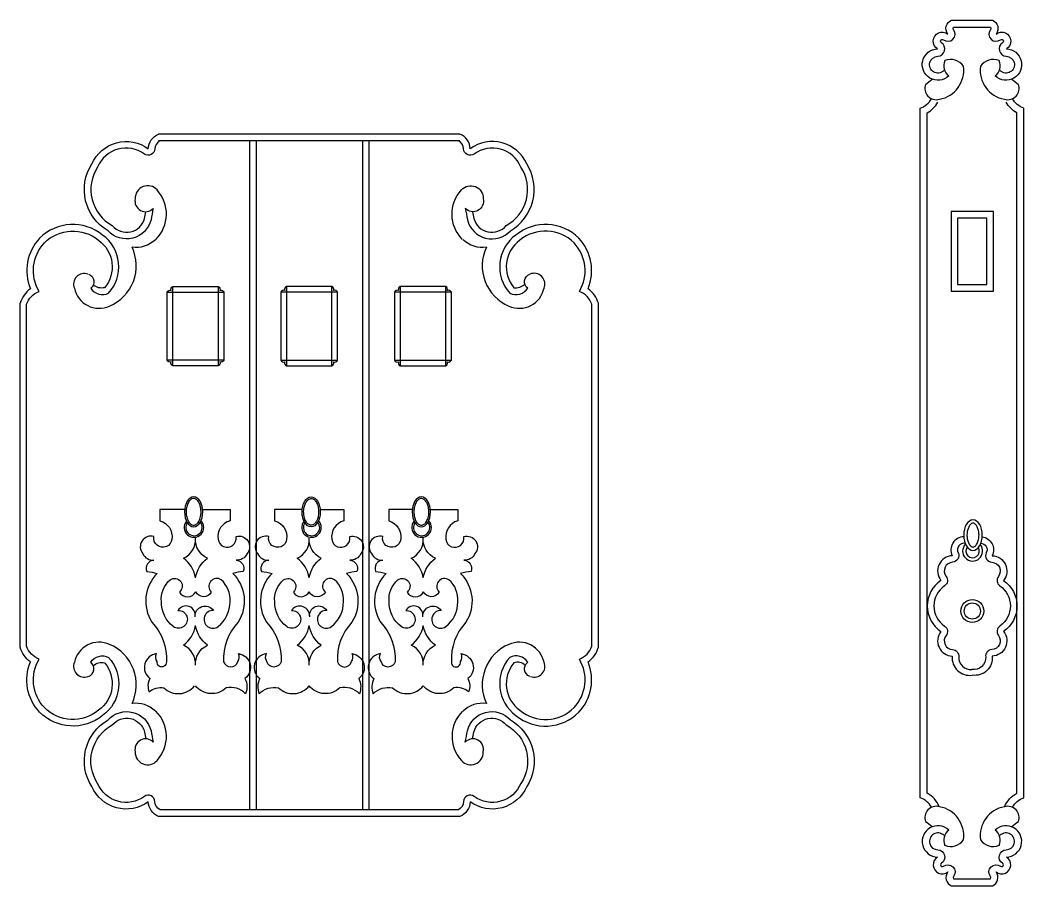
# Model space of a CAD drawing. Header units: millimetres. Extents: x -159346 to -157016, y -80163 to -78851.
# Drawn here: x -158431.6 to -158126.3, y -79416.8 to -79153.6 of the extents above; entities that cross this region are included whole.
import ezdxf

# ---------------------------------------------------------------- set-up
doc = ezdxf.new("R2010")
doc.units = ezdxf.units.MM
doc.header["$LTSCALE"] = 2
doc.header["$MEASUREMENT"] = 0
doc.layers.add('3', color=3, linetype='CONTINUOUS')
doc.layers.add('4', color=4, linetype='CONTINUOUS')

msp = doc.modelspace()

# ---------------------------------------------------------------- linework, layer by layer
at = {"layer": '3', "color": 0}
for p, q in [((-158361.75, -79393.7), (-158361.75, -79190.25)), ((-158359.75, -79393.7), (-158359.75, -79190.25)), ((-158327.41, -79393.7), (-158327.41, -79190.25)), ((-158325.41, -79393.7), (-158325.41, -79190.25)), ((-158386.9, -79236.28), (-158369.61, -79236.28)), ((-158385.17, -79258.75), (-158385.17, -79234.55)), ((-158371.34, -79234.55), (-158371.34, -79258.75)), ((-158335.04, -79236.28), (-158352.33, -79236.28)), ((-158350.6, -79234.55), (-158350.6, -79258.75)), ((-158336.77, -79258.75), (-158336.77, -79234.55)), ((-158300.47, -79236.28), (-158317.75, -79236.28)), ((-158316.02, -79234.55), (-158316.02, -79258.75)), ((-158302.19, -79258.75), (-158302.19, -79234.55)), ((-158369.61, -79257.02), (-158386.9, -79257.02)), ((-158352.33, -79257.02), (-158335.04, -79257.02)), ((-158317.75, -79257.02), (-158300.47, -79257.02))]:
    msp.add_line(p, q, dxfattribs=at)
for points in [[(-158150.72, -79168.97, -1.461952), (-158152.56, -79164.55, 0.74964), (-158151.46, -79160.47, -1.057616), (-158150.83, -79159.56, 0.876721), (-158147.73, -79156.49, -0.34361), (-158147.73, -79155.77), (-158136.56, -79155.77, -0.34361), (-158136.56, -79156.49, 0.876721), (-158133.46, -79159.56, -1.057616), (-158132.83, -79160.47, 0.74964), (-158131.73, -79164.55, -1.461952), (-158133.57, -79168.97, -1.461952)], [(-158152.08, -79392.76, 0.163019), (-158155.74, -79388.63), (-158155.74, -79181.79, 0.133176), (-158152.53, -79178.56, 0.133176)], [(-158132.21, -79392.76, -0.163019), (-158128.55, -79388.63), (-158128.55, -79181.79, -0.133176), (-158131.76, -79178.56, -0.133176)], [(-158294, -79211.84, -0.003523), (-158293.61, -79213.89, 0.615418), (-158283.8, -79216.04, 0.439799), (-158279.33, -79198.25, 0.484589), (-158293.56, -79194.3, -0.602988), (-158296.74, -79192.75, 0.270527), (-158298.31, -79190.25), (-158389.06, -79190.25, 0.270527), (-158390.63, -79192.75, -0.602988), (-158393.81, -79194.3, 0.484589), (-158408.04, -79198.25, 0.439799), (-158403.57, -79216.04, 0.615418), (-158393.75, -79213.89, -0.003523), (-158393.37, -79211.84)], [(-158409.33, -79349.88, -0.251767), (-158405.9, -79349.01, -0.43407), (-158407.73, -79363.43, -0.385886), (-158424.24, -79362.64, -0.332698), (-158425.84, -79347.88, -0.221044), (-158429.62, -79343.96), (-158429.62, -79240, -0.221044), (-158425.84, -79236.07, -0.332698), (-158424.24, -79221.31, -0.385886), (-158407.73, -79220.52, -0.43407), (-158405.9, -79234.94, -0.248059), (-158409.34, -79234.09)], [(-158278.03, -79349.86, 0.329749), (-158281.47, -79349.01, 0.43407), (-158279.64, -79363.43, 0.385886), (-158263.13, -79362.64, 0.332698), (-158261.53, -79347.88, 0.221044), (-158257.75, -79343.96), (-158257.75, -79240, 0.221044), (-158261.53, -79236.07, 0.332698), (-158263.13, -79221.31, 0.385886), (-158279.64, -79220.52, 0.43407), (-158281.47, -79234.94, 0.206151), (-158278.11, -79233.88, 0.206151)], [(-158144.21, -79312.69, 0.61729), (-158146.35, -79315.54, -0.54164), (-158148.05, -79318.43, 0.607691), (-158150.02, -79322.71, -0.43353), (-158150.48, -79325.6, 0.530634), (-158150.48, -79337.83, -0.43353), (-158150.02, -79340.72, 0.607691), (-158148.05, -79345, -0.42942), (-158146.15, -79347.2, 0.455749), (-158142.18, -79351.01, 0.489573)], [(-158139.53, -79312.66, -0.550329), (-158137.78, -79315.54, 0.54164), (-158136.09, -79318.43, -0.607691), (-158134.11, -79322.71, 0.42991), (-158133.68, -79325.58, -0.522838), (-158133.68, -79337.85, 0.42991), (-158134.11, -79340.72, -0.607691), (-158136.09, -79345, 0.430585), (-158137.98, -79347.2, -0.476147), (-158142.18, -79351.01, -0.492014)], [(-158294, -79372.11, 0.003523), (-158293.61, -79370.06, -0.615418), (-158283.8, -79367.91, -0.439799), (-158279.33, -79385.7, -0.484589), (-158293.56, -79389.65, 0.602988), (-158296.74, -79391.2, -0.270527), (-158298.31, -79393.7), (-158389.06, -79393.7, -0.270527), (-158390.63, -79391.2, 0.602988), (-158393.81, -79389.65, -0.484589), (-158408.04, -79385.7, -0.439799), (-158403.57, -79367.91, -0.615418), (-158393.75, -79370.06, 0.003523), (-158393.37, -79372.11)], [(-158150.72, -79401.44, 1.461952), (-158152.56, -79405.87, -0.74964), (-158151.46, -79409.95, 1.057616), (-158150.83, -79410.86, -0.876721), (-158147.73, -79413.93, 0.34361), (-158147.73, -79414.64), (-158136.56, -79414.64, 0.34361), (-158136.56, -79413.93, -0.876721), (-158133.46, -79410.86, 1.057616), (-158132.83, -79409.95, -0.74964), (-158131.73, -79405.87, 1.461952), (-158133.57, -79401.44, 1.461952)]]:
    msp.add_lwpolyline(points, format="xyb", dxfattribs=at)
msp.add_lwpolyline([(-158146.5, -79233.95), (-158137.63, -79233.95), (-158137.63, -79213.78), (-158146.5, -79213.78)], close=True, dxfattribs=at)
msp.add_circle((-158142.04, -79333.26), 2.47, dxfattribs=at)
for centre, radius, start, end in [((-158378.74, -79307.86), 2.49, 144.176, 40.5887), ((-158342.99, -79307.87), 2.49, 144.176, 40.5887), ((-158309.52, -79307.87), 2.49, 143.2207, 39.623), ((-158141.95, -79315.03), 2.04, 143.3824, 31.3413)]:
    msp.add_arc(centre, radius, start, end, dxfattribs=at)
for points, knots in [([(-158378.85, -79299.05), (-158378.64, -79299.05), (-158378.42, -79299.1), (-158377.98, -79299.35), (-158377.76, -79299.54), (-158377.35, -79300.06), (-158377.16, -79300.38), (-158376.85, -79301.13), (-158376.74, -79301.55), (-158376.56, -79302.65), (-158376.54, -79303.34), (-158376.72, -79304.66), (-158376.9, -79305.27), (-158377.35, -79306.17), (-158377.59, -79306.49), (-158378.09, -79306.95), (-158378.35, -79307.08), (-158378.85, -79307.19), (-158379.1, -79307.16), (-158379.6, -79306.95), (-158379.86, -79306.76), (-158380.35, -79306.18), (-158380.56, -79305.81), (-158380.91, -79304.93), (-158381.03, -79304.42), (-158381.15, -79303.38), (-158381.15, -79302.83), (-158381.03, -79301.79), (-158380.91, -79301.28), (-158380.57, -79300.4), (-158380.35, -79300.03), (-158379.87, -79299.45), (-158379.61, -79299.26), (-158379.18, -79299.08), (-158379.02, -79299.05), (-158378.85, -79299.05)], [0, 0, 0, 0, 0.326816, 0.326816, 0.653632, 0.653632, 0.980448, 0.980448, 1.307265, 1.307265, 1.783574, 1.783574, 2.259883, 2.259883, 2.637112, 2.637112, 3.01434, 3.01434, 3.391569, 3.391569, 3.768797, 3.768797, 4.146026, 4.146026, 4.523254, 4.523254, 4.900483, 4.900483, 5.277711, 5.277711, 5.65494, 5.65494, 6.032168, 6.032168, 6.283185, 6.283185, 6.283185, 6.283185]), ([(-158343.1, -79299.05), (-158343.32, -79299.05), (-158343.53, -79299.11), (-158343.97, -79299.35), (-158344.2, -79299.54), (-158344.61, -79300.06), (-158344.8, -79300.39), (-158345.1, -79301.14), (-158345.22, -79301.56), (-158345.4, -79302.65), (-158345.41, -79303.35), (-158345.24, -79304.66), (-158345.05, -79305.28), (-158344.6, -79306.17), (-158344.36, -79306.5), (-158343.86, -79306.95), (-158343.6, -79307.09), (-158343.1, -79307.19), (-158342.86, -79307.17), (-158342.35, -79306.95), (-158342.09, -79306.76), (-158341.61, -79306.19), (-158341.39, -79305.81), (-158341.05, -79304.93), (-158340.93, -79304.43), (-158340.81, -79303.38), (-158340.81, -79302.84), (-158340.93, -79301.79), (-158341.05, -79301.29), (-158341.39, -79300.41), (-158341.61, -79300.03), (-158342.09, -79299.46), (-158342.35, -79299.26), (-158342.77, -79299.08), (-158342.94, -79299.05), (-158343.1, -79299.05)], [0, 0, 0, 0, 0.326816, 0.326816, 0.653632, 0.653632, 0.980448, 0.980448, 1.307265, 1.307265, 1.783574, 1.783574, 2.259883, 2.259883, 2.637112, 2.637112, 3.01434, 3.01434, 3.391569, 3.391569, 3.768797, 3.768797, 4.146026, 4.146026, 4.523254, 4.523254, 4.900483, 4.900483, 5.277711, 5.277711, 5.65494, 5.65494, 6.032168, 6.032168, 6.283185, 6.283185, 6.283185, 6.283185]), ([(-158309.59, -79299.05), (-158309.37, -79299.05), (-158309.16, -79299.11), (-158308.71, -79299.35), (-158308.49, -79299.54), (-158308.08, -79300.06), (-158307.89, -79300.39), (-158307.59, -79301.14), (-158307.47, -79301.56), (-158307.29, -79302.65), (-158307.28, -79303.35), (-158307.45, -79304.66), (-158307.64, -79305.28), (-158308.09, -79306.17), (-158308.33, -79306.5), (-158308.83, -79306.95), (-158309.09, -79307.09), (-158309.59, -79307.19), (-158309.83, -79307.17), (-158310.34, -79306.95), (-158310.6, -79306.76), (-158311.08, -79306.19), (-158311.3, -79305.81), (-158311.64, -79304.93), (-158311.76, -79304.43), (-158311.88, -79303.38), (-158311.88, -79302.84), (-158311.76, -79301.79), (-158311.64, -79301.29), (-158311.3, -79300.41), (-158311.08, -79300.03), (-158310.6, -79299.46), (-158310.34, -79299.26), (-158309.92, -79299.08), (-158309.75, -79299.05), (-158309.59, -79299.05)], [0, 0, 0, 0, 0.326816, 0.326816, 0.653632, 0.653632, 0.980448, 0.980448, 1.307265, 1.307265, 1.783574, 1.783574, 2.259883, 2.259883, 2.637112, 2.637112, 3.01434, 3.01434, 3.391569, 3.391569, 3.768797, 3.768797, 4.146026, 4.146026, 4.523254, 4.523254, 4.900483, 4.900483, 5.277711, 5.277711, 5.65494, 5.65494, 6.032168, 6.032168, 6.283185, 6.283185, 6.283185, 6.283185]), ([(-158141.84, -79306.53), (-158141.74, -79306.53), (-158141.65, -79306.55), (-158141.44, -79306.63), (-158141.32, -79306.7), (-158141.02, -79306.95), (-158140.83, -79307.17), (-158140.49, -79307.75), (-158140.34, -79308.11), (-158140.12, -79308.91), (-158140.05, -79309.34), (-158139.99, -79310.24), (-158140.01, -79310.7), (-158140.15, -79311.62), (-158140.28, -79312.08), (-158140.62, -79312.86), (-158140.83, -79313.17), (-158141.24, -79313.6), (-158141.44, -79313.72), (-158141.71, -79313.81), (-158141.81, -79313.82), (-158142, -79313.8), (-158142.11, -79313.77), (-158142.34, -79313.65), (-158142.47, -79313.56), (-158142.78, -79313.25), (-158142.96, -79313), (-158143.27, -79312.39), (-158143.4, -79312.03), (-158143.59, -79311.24), (-158143.65, -79310.81), (-158143.67, -79309.94), (-158143.64, -79309.51), (-158143.5, -79308.68), (-158143.39, -79308.29), (-158143.11, -79307.62), (-158142.95, -79307.33), (-158142.6, -79306.89), (-158142.42, -79306.74), (-158142.14, -79306.59), (-158142.04, -79306.55), (-158141.9, -79306.53), (-158141.87, -79306.53), (-158141.84, -79306.53)], [0, 0, 0, 0, 0.235208, 0.235208, 0.470416, 0.470416, 0.80561, 0.80561, 1.140804, 1.140804, 1.475999, 1.475999, 1.811193, 1.811193, 2.190695, 2.190695, 2.570198, 2.570198, 2.9497, 2.9497, 3.197293, 3.197293, 3.444886, 3.444886, 3.692479, 3.692479, 4.015455, 4.015455, 4.338431, 4.338431, 4.661407, 4.661407, 4.984383, 4.984383, 5.307359, 5.307359, 5.629821, 5.629821, 5.952284, 5.952284, 6.200588, 6.200588, 6.283185, 6.283185, 6.283185, 6.283185])]:
    msp.add_open_spline(points, degree=3, knots=knots, dxfattribs=at)
at = {"layer": '4', "color": 0}
msp.add_line((-158431.62, -79344.27), (-158431.62, -79239.68), dxfattribs=at)
for points in [[(-158149.2, -79170.56, -1.461952), (-158152.6, -79162.35, -1.057616), (-158149.49, -79157.82, -0.489562), (-158148.35, -79153.57), (-158135.94, -79153.57, -0.489562), (-158134.8, -79157.82, -1.057616), (-158131.69, -79162.35, -1.461952), (-158135.09, -79170.56)], [(-158154.44, -79392.94, 0.181), (-158157.94, -79390.03), (-158157.94, -79180.38, 0.181), (-158154.44, -79177.47)], [(-158129.85, -79392.94, -0.181), (-158126.35, -79390.03), (-158126.35, -79180.38, -0.181), (-158129.85, -79177.47)], [(-158390.31, -79220.25, 0.403713), (-158389.98, -79205.23, 0.711492), (-158396.59, -79207.87, 0.766202), (-158391.14, -79210.84, 0.006037), (-158391.8, -79214.31, -0.600608), (-158404.85, -79217.61, -0.428201), (-158409.81, -79197.31, -0.479528), (-158392.62, -79192.69, -0.300847), (-158389.48, -79188.25)], [(-158297.06, -79220.25, -0.403713), (-158297.39, -79205.23, -0.711492), (-158290.78, -79207.87, -0.766202), (-158296.23, -79210.84, -0.006037), (-158295.57, -79214.31, 0.600608), (-158282.52, -79217.61, 0.428201), (-158277.56, -79197.31, 0.479528), (-158294.74, -79192.69, 0.300847), (-158297.88, -79188.25)], [(-158410.8, -79230.82, -0.605049), (-158410.14, -79235.11, 0.385706), (-158404.69, -79236.6, 0.444973), (-158406.51, -79218.93, 0.385347), (-158425.67, -79219.92, 0.29411), (-158428.48, -79235.25, 0.164861), (-158431.62, -79239.68)], [(-158276.57, -79353.13, -0.605049), (-158277.23, -79348.84, 0.385706), (-158282.68, -79347.35, 0.444973), (-158280.86, -79365.02, 0.385347), (-158261.69, -79364.03, 0.29411), (-158258.89, -79348.7, 0.164861), (-158255.75, -79344.27), (-158255.75, -79239.68, 0.164861), (-158258.89, -79235.25, 0.29411), (-158261.69, -79219.92, 0.385347), (-158280.86, -79218.93, 0.444973), (-158282.68, -79236.6, 0.385706), (-158277.23, -79235.11, -0.605049), (-158276.57, -79230.82)], [(-158381.59, -79302.41), (-158389.1, -79302.41), (-158389.1, -79305.81, -0.382489), (-158385.47, -79311.39, -1.054412), (-158390.91, -79310.61, 0.739765), (-158394.31, -79315.81, 0.30406), (-158390.91, -79317.81, 0.516637), (-158393.11, -79321.21, -0.03837), (-158389.91, -79321.81, 0.350674), (-158391.56, -79336.67, -0.205939), (-158387.14, -79348.7, -1.15938), (-158389.92, -79348.61, -0.277263), (-158390.12, -79346.21, 0.67301), (-158392.13, -79353.81, 0.246037), (-158392.33, -79357.81, -0.209025), (-158387.9, -79356.58, 0.450939), (-158378.59, -79355.96)], [(-158376.16, -79302.41), (-158367.75, -79302.41), (-158367.75, -79305.81, 0.382489), (-158371.39, -79311.39, 1.054412), (-158365.95, -79310.61, -0.739765), (-158362.55, -79315.81, -0.30406), (-158365.95, -79317.81, -0.516637), (-158363.75, -79321.21, 0.03837), (-158366.95, -79321.81, -0.350674), (-158365.29, -79336.67, 0.205939), (-158369.71, -79348.7, 0.751825), (-158365.42, -79348.61, 0.277263), (-158365.22, -79346.21, -0.67301), (-158363.22, -79353.81, -0.215888), (-158363.02, -79358.41, 0.248684), (-158368.95, -79356.58, -0.450939), (-158378.27, -79355.96)], [(-158345.84, -79302.42), (-158354.2, -79302.42), (-158354.2, -79305.82, -0.382489), (-158350.56, -79311.4, -1.054412), (-158356, -79310.62, 0.739765), (-158359.4, -79315.81, 0.30406), (-158356, -79317.82, 0.516637), (-158358.21, -79321.22, -0.03837), (-158355, -79321.82, 0.350674), (-158356.66, -79336.68, -0.205939), (-158352.24, -79348.71, -0.751825), (-158356.53, -79348.62, -0.277263), (-158356.73, -79346.22, 0.67301), (-158358.73, -79353.82, 0.215888), (-158358.93, -79358.42, -0.248684), (-158353, -79356.58, 0.450939), (-158343.69, -79355.96)], [(-158340.36, -79302.42), (-158333.17, -79302.42), (-158333.17, -79305.82, 0.382489), (-158336.81, -79311.4, 1.054412), (-158331.37, -79310.62, -0.739765), (-158327.97, -79315.81, -0.30406), (-158331.37, -79317.82, -0.516637), (-158329.17, -79321.22, 0.03837), (-158332.37, -79321.82, -0.350674), (-158330.71, -79336.68, 0.205939), (-158335.13, -79348.71, 0.751825), (-158330.84, -79348.62, 0.277263), (-158330.64, -79346.22, -0.67301), (-158328.64, -79353.82, -0.215888), (-158328.44, -79358.42, 0.248684), (-158334.37, -79356.58, -0.450939), (-158343.69, -79355.96)], [(-158312.33, -79302.42), (-158319.52, -79302.42), (-158319.52, -79305.82, -0.382489), (-158315.88, -79311.4, -1.054412), (-158321.32, -79310.62, 0.739765), (-158324.72, -79315.81, 0.30406), (-158321.32, -79317.82, 0.516637), (-158323.52, -79321.22, -0.03837), (-158320.32, -79321.82, 0.350674), (-158321.98, -79336.68, -0.205939), (-158317.56, -79348.71, -0.751825), (-158321.85, -79348.62, -0.277263), (-158322.05, -79346.22, 0.67301), (-158324.05, -79353.82, 0.215888), (-158324.25, -79358.42, -0.248684), (-158318.32, -79356.58, 0.450939), (-158309, -79355.96)], [(-158306.85, -79302.42), (-158298.49, -79302.42), (-158298.49, -79305.82, 0.382489), (-158302.12, -79311.4, 1.054412), (-158296.68, -79310.62, -0.739765), (-158293.28, -79315.81, -0.30406), (-158296.68, -79317.82, -0.516637), (-158294.48, -79321.22, 0.03837), (-158297.68, -79321.82, -0.350674), (-158296.03, -79336.68, 0.205939), (-158300.45, -79348.71, 1.15938), (-158297.67, -79348.62, 0.277263), (-158297.47, -79346.22, -0.67301), (-158295.46, -79353.82, -0.246037), (-158295.26, -79357.82, 0.209025), (-158299.69, -79356.58, -0.450939), (-158309, -79355.96)], [(-158378.27, -79323.2, 0.198631), (-158381.94, -79317.22, 0.314944), (-158378.27, -79311.1)], [(-158378.27, -79323.2, -0.198631), (-158374.6, -79317.22, -0.314944), (-158378.27, -79311.1)], [(-158343.69, -79323.21, 0.198631), (-158347.36, -79317.22, 0.314944), (-158343.69, -79311.11)], [(-158343.69, -79323.21, -0.198631), (-158340.02, -79317.22, -0.314944), (-158343.69, -79311.11)], [(-158309, -79323.21, 0.198631), (-158312.67, -79317.22, 0.314944), (-158309, -79311.11)], [(-158309, -79323.21, -0.198631), (-158305.33, -79317.22, -0.314944), (-158309, -79311.11)], [(-158144.65, -79310.66, 0.550329), (-158148.14, -79316.43, 0.607691), (-158151.6, -79323.94, 0.530634), (-158151.6, -79339.49, 0.607691), (-158148.14, -79347, 0.489573), (-158142.07, -79352.76)], [(-158139.03, -79310.7, -0.513399), (-158135.99, -79316.43, -0.607691), (-158132.53, -79323.94, -0.522838), (-158132.53, -79339.49, -0.607691), (-158135.99, -79347, -0.492014), (-158142.07, -79352.76)], [(-158378.41, -79335.06, 0.845423), (-158383.6, -79333.11, -1.411389), (-158385.02, -79338, -0.235004), (-158388.66, -79330.42, -0.23992), (-158385.97, -79323.76, -0.970303), (-158383.18, -79327.49, 0.611273), (-158378.21, -79327.38, 0.611273)], [(-158378.41, -79335.06, -0.772035), (-158372.83, -79333.11, 1.411389), (-158371.42, -79338, 0.235004), (-158367.78, -79330.42, 0.23992), (-158370.47, -79323.76, 0.909713), (-158373.47, -79327.49, -0.620485), (-158378.21, -79327.38, -0.620485)], [(-158343.54, -79335.07, 0.772035), (-158349.12, -79333.11, -1.411389), (-158350.54, -79338, -0.235004), (-158354.18, -79330.42, -0.23992), (-158351.49, -79323.77, -0.909713), (-158348.49, -79327.49, 0.620485), (-158343.74, -79327.38, 0.620485)], [(-158343.54, -79335.07, -0.845423), (-158338.35, -79333.11, 1.411389), (-158336.93, -79338, 0.235004), (-158333.29, -79330.42, 0.23992), (-158335.99, -79323.77, 0.970303), (-158338.78, -79327.49, -0.611273), (-158343.74, -79327.38, -0.611273)], [(-158309.15, -79335.07, 0.845423), (-158314.34, -79333.11, -1.411389), (-158315.75, -79338, -0.235004), (-158319.39, -79330.42, -0.23992), (-158316.7, -79323.77, -0.970303), (-158313.91, -79327.49, 0.611273), (-158308.95, -79327.38, 0.611273)], [(-158309.15, -79335.07, -0.772035), (-158303.57, -79333.11, 1.411389), (-158302.15, -79338, 0.235004), (-158298.51, -79330.42, 0.23992), (-158301.2, -79323.77, 0.909713), (-158304.2, -79327.49, -0.620485), (-158308.95, -79327.38, -0.620485)], [(-158378.27, -79349.76, 0.314944), (-158381.94, -79343.65, 0.198631), (-158378.27, -79337.66)], [(-158378.27, -79349.76, -0.314944), (-158374.6, -79343.65, -0.198631), (-158378.27, -79337.66)], [(-158343.69, -79349.76, 0.314944), (-158347.36, -79343.65, 0.198631), (-158343.69, -79337.67)], [(-158343.69, -79349.76, -0.314944), (-158340.02, -79343.65, -0.198631), (-158343.69, -79337.67)], [(-158309, -79349.76, 0.314944), (-158312.67, -79343.65, 0.198631), (-158309, -79337.67)], [(-158309, -79349.76, -0.314944), (-158305.33, -79343.65, -0.198631), (-158309, -79337.67)], [(-158410.8, -79353.13, 0.605049), (-158410.14, -79348.84, -0.385706), (-158404.69, -79347.35, -0.444973), (-158406.51, -79365.02, -0.385347), (-158425.67, -79364.03, -0.29411), (-158428.48, -79348.7, -0.164861), (-158431.62, -79344.27)], [(-158297.06, -79363.7, 0.403713), (-158297.39, -79378.72, 0.711492), (-158290.78, -79376.08, 0.766202), (-158296.23, -79373.11, 0.006037), (-158295.57, -79369.64, -0.600608), (-158282.52, -79366.34, -0.428201), (-158277.56, -79386.64, -0.479528), (-158294.74, -79391.27, -0.300847), (-158297.88, -79395.7), (-158343.68, -79395.7), (-158389.48, -79395.7, -0.300847), (-158392.62, -79391.27, -0.479528), (-158409.81, -79386.64, -0.428201), (-158404.85, -79366.34, -0.600608), (-158391.8, -79369.64, 0.006037), (-158391.14, -79373.11, 0.766202), (-158396.59, -79376.08, 0.711492), (-158389.98, -79378.72, 0.403713), (-158390.31, -79363.7)], [(-158149.2, -79399.85, 1.461952), (-158152.6, -79408.07, 1.057616), (-158149.49, -79412.6, 0.489562), (-158148.35, -79416.84), (-158135.94, -79416.84, 0.489562), (-158134.8, -79412.6, 1.057616), (-158131.69, -79408.07, 1.461952), (-158135.09, -79399.85)]]:
    msp.add_lwpolyline(points, format="xyb", dxfattribs=at)
for points in [[(-158297.88, -79188.25), (-158343.68, -79188.25), (-158389.48, -79188.25)], [(-158297.88, -79190.25), (-158389.48, -79190.25)]]:
    msp.add_lwpolyline(points, dxfattribs=at)
msp.add_lwpolyline([(-158148.5, -79235.95), (-158135.63, -79235.95), (-158135.63, -79211.78), (-158148.5, -79211.78)], close=True, dxfattribs=at)
for points in [[(-158386.9, -79236.28, -0.414214), (-158385.65, -79235.8, -0.414214), (-158385.17, -79234.55), (-158371.34, -79234.55, -0.414214), (-158370.86, -79235.8, -0.414214), (-158369.61, -79236.28), (-158369.61, -79257.02, -0.414214), (-158370.86, -79257.5, -0.414214), (-158371.34, -79258.75), (-158385.17, -79258.75, -0.414214), (-158385.65, -79257.5, -0.414214), (-158386.9, -79257.02)], [(-158335.04, -79236.28, 0.414214), (-158336.29, -79235.8, 0.414214), (-158336.77, -79234.55), (-158350.6, -79234.55, 0.414214), (-158351.08, -79235.8, 0.414214), (-158352.33, -79236.28), (-158352.33, -79257.02, 0.414214), (-158351.08, -79257.5, 0.414214), (-158350.6, -79258.75), (-158336.77, -79258.75, 0.414214), (-158336.29, -79257.5, 0.414214), (-158335.04, -79257.02)], [(-158300.47, -79236.28, 0.414214), (-158301.72, -79235.8, 0.414214), (-158302.19, -79234.55), (-158316.02, -79234.55, 0.414214), (-158316.5, -79235.8, 0.414214), (-158317.75, -79236.28), (-158317.75, -79257.02, 0.414214), (-158316.5, -79257.5, 0.414214), (-158316.02, -79258.75), (-158302.19, -79258.75, 0.414214), (-158301.72, -79257.5, 0.414214), (-158300.47, -79257.02)]]:
    msp.add_lwpolyline(points, format="xyb", close=True, dxfattribs=at)
msp.add_circle((-158142.04, -79333.26), 3.47, dxfattribs=at)
for centre, radius, start, end in [((-158146.91, -79167.5), 3.83, 155.472, 233.1345), ((-158148.58, -79170.16), 4.62, 33.5439, 113.0304), ((-158135.71, -79170.16), 4.62, 66.9696, 146.4561), ((-158137.38, -79167.5), 3.83, 306.8655, 24.528), ((-158153.58, -79168.84), 8.93, 279.9298, 7.9261), ((-158130.71, -79168.84), 8.93, 172.0739, 260.0702), ((-158186.74, -79131.29), 51.73, 306.0575, 308.9007), ((-158097.55, -79131.29), 51.73, 231.0993, 233.9425), ((-158153.01, -79174.29), 3.49, 160.2113, 286.1514), ((-158131.28, -79174.29), 3.49, 253.8486, 19.7887), ((-158396.4, -79214.12), 8.53, 262.0435, 313.9911), ((-158290.97, -79214.12), 8.53, 226.0089, 277.9565), ((-158409.62, -79228.29), 13.33, 292.9436, 25.4132), ((-158277.75, -79228.29), 13.33, 154.5868, 247.0564), ((-158412.12, -79233.84), 3.23, 69.0473, 203.1416), ((-158275.3, -79233.85), 3.28, 337.4299, 112.628), ((-158407.55, -79233.49), 7.72, 192.0909, 293.8296), ((-158279.82, -79233.49), 7.72, 246.1704, 347.9091), ((-158378.74, -79307.86), 2.98, 139.8709, 44.4343), ((-158342.99, -79307.87), 2.98, 139.8709, 44.4343), ((-158309.52, -79307.87), 2.98, 139.8709, 43.5661), ((-158141.95, -79315.03), 3.04, 135.5657, 40.1291), ((-158407.55, -79350.46), 7.72, 66.1704, 167.9091), ((-158409.62, -79355.67), 13.33, 334.5868, 67.0564), ((-158277.75, -79355.67), 13.33, 112.9436, 205.4132), ((-158279.82, -79350.46), 7.72, 12.0909, 113.8296), ((-158412.12, -79350.11), 3.23, 156.8584, 290.9527), ((-158275.24, -79350.11), 3.23, 249.0473, 23.1416), ((-158396.4, -79369.84), 8.53, 46.0089, 97.9565), ((-158290.97, -79369.84), 8.53, 82.0435, 133.9911), ((-158153.01, -79396.12), 3.49, 73.8486, 199.7887), ((-158153.58, -79401.57), 8.93, 352.0739, 80.0702), ((-158130.71, -79401.57), 8.93, 99.9298, 187.9261), ((-158131.28, -79396.12), 3.49, 340.2113, 106.1514), ((-158186.74, -79439.13), 51.73, 51.0993, 53.9425), ((-158097.55, -79439.13), 51.73, 126.0575, 128.9007), ((-158146.91, -79402.92), 3.83, 126.8655, 204.528), ((-158137.38, -79402.92), 3.83, 335.472, 53.1345), ((-158148.58, -79400.25), 4.62, 246.9696, 326.4561), ((-158135.71, -79400.25), 4.62, 213.5439, 293.0304)]:
    msp.add_arc(centre, radius, start, end, dxfattribs=at)
at = {"layer": '4', "color": 0, "extrusion": (0, 0, -1)}
for centre, major_axis in [((-158378.85, -79303.1), (0, 4.55)), ((-158309.59, -79303.11), (0, 4.55)), ((-158141.84, -79310.17), (0, 4.64))]:
    msp.add_ellipse(centre, major_axis=major_axis, ratio=0.609316, dxfattribs=at)
at = {"layer": '4', "color": 0}
msp.add_ellipse((-158343.1, -79303.11), major_axis=(0, 4.55), ratio=0.609316, dxfattribs=at)

doc.saveas('drawing.dxf')
